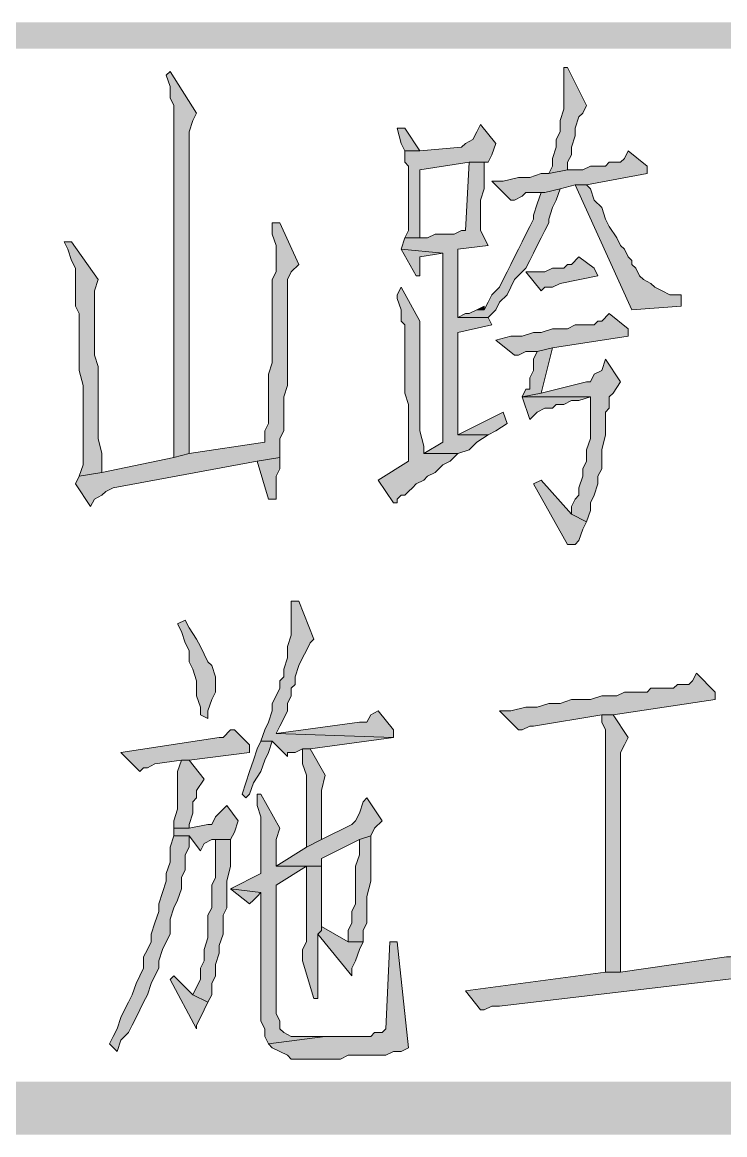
# Model space of a CAD drawing. Header units: millimetres. Extents: x 24 to 410, y 10 to 282.
# Drawn here: x 139.27 to 147.13, y 9.65 to 22.1 of the extents above; entities that cross this region are included whole.
import ezdxf

# ---------------------------------------------------------------- set-up
doc = ezdxf.new("R2010")
doc.units = ezdxf.units.MM

msp = doc.modelspace()

# ---------------------------------------------------------------- hatches: boundary and pattern name
h = msp.add_hatch(color=7)
h.dxf.hatch_style = 2
h.paths.add_polyline_path([(30.098965, 22.098), (30.098965, 21.801667), (410.082965, 22.098)])
h = msp.add_hatch(color=7)
h.dxf.hatch_style = 2
h.paths.add_polyline_path([(30.098965, 21.801667), (410.082965, 22.098), (410.082965, 21.801667)])
h = msp.add_hatch(color=7)
h.dxf.hatch_style = 2
h.paths.add_polyline_path([(140.927667, 21.547667), (140.885333, 21.505333), (140.927667, 21.378333), (140.927667, 21.251333), (140.97, 21.166667), (140.97, 17.229667), (141.139333, 17.272), (141.139333, 19.939), (141.139333, 20.023667), (141.139333, 20.870333), (141.181667, 20.997333), (141.224, 21.082)])
h = msp.add_hatch(color=7)
h.dxf.hatch_style = 2
h.paths.add_polyline_path([(145.330333, 21.59), (145.330333, 21.124333), (145.288, 20.997333), (145.288, 20.870333), (145.245667, 20.785667), (145.245667, 20.701), (145.203333, 20.574), (145.203333, 20.489333), (145.161, 20.404667), (145.372667, 20.447), (145.372667, 20.531667), (145.415, 20.616333), (145.415, 20.701), (145.457333, 20.828), (145.457333, 20.912667), (145.499667, 21.039667), (145.542, 21.082), (145.584333, 21.166667), (145.372667, 21.59)])
h = msp.add_hatch(color=7)
h.dxf.hatch_style = 2
h.paths.add_polyline_path([(143.552333, 20.912667), (143.467667, 20.912667), (143.51, 20.743333), (143.552333, 20.658667), (143.721667, 20.658667)])
h = msp.add_hatch(color=7)
h.dxf.hatch_style = 2
h.paths.add_polyline_path([(144.399, 20.955), (144.356667, 20.870333), (144.314333, 20.785667), (144.229667, 20.743333), (144.187333, 20.701), (143.721667, 20.658667), (143.552333, 20.658667), (143.552333, 20.531667), (143.594667, 20.489333), (143.594667, 19.769667), (143.552333, 19.685), (143.721667, 19.685), (143.721667, 19.769667), (143.721667, 20.447), (144.272, 20.531667), (144.483667, 20.531667), (144.526, 20.616333), (144.568333, 20.743333)])
h = msp.add_hatch(color=7)
h.dxf.hatch_style = 2
h.paths.add_polyline_path([(146.05, 20.658667), (146.007667, 20.574), (145.965333, 20.531667), (145.838333, 20.531667), (145.796, 20.489333), (145.626667, 20.489333), (145.542, 20.447), (145.372667, 20.447), (145.161, 20.404667), (145.076333, 20.404667), (144.949333, 20.362333), (144.822333, 20.362333), (144.653, 20.32), (144.526, 20.32), (144.737667, 20.108333), (144.78, 20.108333), (144.864667, 20.150667), (144.907, 20.193), (145.118667, 20.193), (145.288, 20.235333), (145.457333, 20.277667), (145.584333, 20.277667), (146.261667, 20.404667), (146.261667, 20.489333)])
h = msp.add_hatch(color=7)
h.dxf.hatch_style = 2
h.paths.add_polyline_path([(144.483667, 20.531667), (144.272, 20.531667), (144.229667, 19.769667), (144.187333, 19.769667), (144.102667, 19.727333), (143.891, 19.727333), (143.806333, 19.685), (143.552333, 19.685), (143.51, 19.558), (143.975667, 19.515667), (143.975667, 17.399), (143.764, 17.272), (144.145, 17.272), (144.272, 17.314333), (144.356667, 17.399), (144.483667, 17.483667), (144.145, 17.483667), (144.145, 18.626667), (144.526, 18.711333), (144.483667, 18.796), (144.145, 18.796), (144.145, 19.558), (144.483667, 19.600333), (144.399, 19.769667), (144.399, 19.812), (144.399, 20.108333), (144.441333, 20.235333), (144.441333, 20.531667)])
h = msp.add_hatch(color=7)
h.dxf.hatch_style = 2
h.paths.add_polyline_path([(145.288, 20.235333), (145.118667, 20.193), (145.076333, 20.193), (145.034, 20.066), (144.991667, 19.939), (144.991667, 19.896667), (144.949333, 19.812), (144.907, 19.727333), (144.864667, 19.642667), (144.822333, 19.558), (144.78, 19.473333), (144.737667, 19.388667), (144.695333, 19.304), (144.653, 19.219333), (144.610667, 19.134667), (144.526, 19.05), (144.483667, 18.965333), (144.441333, 18.880667), (144.356667, 18.880667), (144.272, 18.838333), (144.229667, 18.838333), (144.145, 18.796), (144.483667, 18.796), (144.568333, 18.880667), (144.610667, 18.965333), (144.695333, 19.05), (144.737667, 19.134667), (144.78, 19.219333), (144.864667, 19.304), (144.907, 19.346333), (144.949333, 19.431), (144.991667, 19.515667), (145.034, 19.600333), (145.076333, 19.685), (145.118667, 19.769667), (145.161, 19.854333), (145.161, 19.896667), (145.203333, 20.023667), (145.245667, 20.108333)])
h = msp.add_hatch(color=7)
h.dxf.hatch_style = 2
h.paths.add_polyline_path([(145.584333, 20.277667), (145.457333, 20.277667), (146.092333, 18.880667), (146.642667, 18.923), (146.642667, 19.05), (146.515667, 19.05), (146.431, 19.092333), (146.346333, 19.134667), (146.304, 19.177), (146.219333, 19.219333), (146.177, 19.261667), (146.134667, 19.346333), (146.092333, 19.388667), (146.092333, 19.431), (146.05, 19.473333), (146.007667, 19.558), (145.965333, 19.600333), (145.923, 19.685), (145.838333, 19.812), (145.796, 19.896667), (145.753667, 20.023667), (145.669, 20.108333), (145.626667, 20.235333)])
h = msp.add_hatch(color=7)
h.dxf.hatch_style = 2
h.paths.add_polyline_path([(142.155333, 19.854333), (142.070667, 19.854333), (142.070667, 19.727333), (142.113, 19.600333), (142.113, 19.304), (142.070667, 19.219333), (142.070667, 18.288), (142.028333, 18.161), (142.028333, 17.610667), (141.986, 17.526), (141.986, 17.483667), (141.986, 17.399), (141.139333, 17.272), (140.97, 17.229667), (140.165667, 17.060333), (139.911667, 17.018), (139.869333, 16.933333), (140.038667, 16.679333), (140.081, 16.764), (140.165667, 16.806333), (140.208, 16.848667), (140.292667, 16.891), (141.901333, 17.187333), (142.155333, 17.229667), (142.155333, 17.441333), (142.197667, 17.526), (142.197667, 17.907), (142.24, 18.034), (142.24, 19.219333), (142.282333, 19.304), (142.367, 19.388667)])
h = msp.add_hatch(color=7)
h.dxf.hatch_style = 2
h.paths.add_polyline_path([(139.827, 19.642667), (139.742333, 19.642667), (139.784667, 19.558), (139.827, 19.431), (139.869333, 19.346333), (139.869333, 18.923), (139.911667, 18.838333), (139.911667, 18.203333), (139.954, 18.034), (139.954, 17.229667), (139.954, 17.145), (139.911667, 17.018), (140.165667, 17.060333), (140.165667, 17.272), (140.123333, 17.441333), (140.123333, 18.245667), (140.081, 18.372667), (140.081, 19.092333), (140.123333, 19.219333)])
h = msp.add_hatch(color=7)
h.dxf.hatch_style = 2
h.paths.add_polyline_path([(143.51, 19.558), (143.679333, 19.261667), (143.721667, 19.261667), (143.721667, 19.346333), (143.721667, 19.473333), (143.975667, 19.515667)])
h = msp.add_hatch(color=7)
h.dxf.hatch_style = 2
h.paths.add_polyline_path([(145.499667, 19.473333), (145.415, 19.388667), (145.372667, 19.388667), (145.330333, 19.346333), (145.203333, 19.346333), (145.118667, 19.304), (144.907, 19.304), (145.076333, 19.092333), (145.118667, 19.134667), (145.203333, 19.134667), (145.288, 19.177), (145.711333, 19.261667), (145.669, 19.346333)])
h = msp.add_hatch(color=7)
h.dxf.hatch_style = 2
h.paths.add_polyline_path([(143.51, 19.134667), (143.467667, 19.05), (143.467667, 19.007667), (143.51, 18.880667), (143.51, 18.753667), (143.552333, 18.711333), (143.552333, 17.949333), (143.594667, 17.822333), (143.594667, 17.187333), (143.256, 16.975667), (143.425333, 16.721667), (143.467667, 16.721667), (143.467667, 16.764), (143.51, 16.806333), (143.552333, 16.806333), (143.594667, 16.848667), (143.637, 16.891), (143.679333, 16.933333), (143.764, 16.975667), (143.806333, 17.018), (143.891, 17.060333), (143.975667, 17.145), (144.060333, 17.187333), (144.145, 17.272), (143.764, 17.272), (143.764, 17.356667), (143.721667, 17.526), (143.721667, 18.753667)])
h = msp.add_hatch(color=7)
h.dxf.hatch_style = 2
h.paths.add_polyline_path([(144.441333, 18.923), (144.356667, 18.880667), (144.441333, 18.880667)])
h = msp.add_hatch(color=7)
h.dxf.hatch_style = 2
h.paths.add_polyline_path([(145.838333, 18.838333), (145.753667, 18.753667), (145.711333, 18.753667), (145.669, 18.711333), (145.457333, 18.711333), (145.372667, 18.669), (145.203333, 18.669), (145.076333, 18.626667), (144.991667, 18.626667), (144.864667, 18.584333), (144.737667, 18.584333), (144.568333, 18.542), (144.78, 18.372667), (144.822333, 18.372667), (144.907, 18.415), (145.034, 18.415), (145.203333, 18.457333), (146.05, 18.584333), (146.05, 18.669)])
h = msp.add_hatch(color=7)
h.dxf.hatch_style = 2
h.paths.add_polyline_path([(145.203333, 18.457333), (145.034, 18.415), (144.991667, 18.330333), (144.991667, 18.203333), (144.949333, 18.118667), (144.949333, 17.991667), (144.907, 17.991667), (144.864667, 17.907), (145.076333, 17.949333)])
h = msp.add_hatch(color=7)
h.dxf.hatch_style = 2
h.paths.add_polyline_path([(145.796, 18.330333), (145.753667, 18.203333), (145.669, 18.161), (145.626667, 18.076333), (145.584333, 18.076333), (145.076333, 17.949333), (144.864667, 17.907), (145.626667, 17.907), (145.626667, 17.822333), (145.626667, 17.441333), (145.584333, 17.314333), (145.584333, 17.187333), (145.542, 17.102667), (145.542, 17.018), (145.499667, 16.891), (145.499667, 16.806333), (145.457333, 16.764), (145.415, 16.679333), (145.415, 16.594667), (145.584333, 16.51), (145.626667, 16.637), (145.626667, 16.721667), (145.669, 16.806333), (145.711333, 16.933333), (145.711333, 17.018), (145.753667, 17.102667), (145.753667, 17.314333), (145.796, 17.483667), (145.796, 17.737667), (145.838333, 17.78), (145.838333, 17.907), (145.880667, 17.949333), (145.965333, 18.076333)])
h = msp.add_hatch(color=7)
h.dxf.hatch_style = 2
h.paths.add_polyline_path([(144.864667, 17.907), (144.949333, 17.653), (145.034, 17.737667), (145.118667, 17.78), (145.203333, 17.78), (145.245667, 17.822333), (145.330333, 17.822333), (145.415, 17.864667), (145.499667, 17.864667), (145.626667, 17.907)])
h = msp.add_hatch(color=7)
h.dxf.hatch_style = 2
h.paths.add_polyline_path([(144.653, 17.737667), (144.145, 17.483667), (144.483667, 17.483667), (144.568333, 17.526), (144.695333, 17.610667)])
h = msp.add_hatch(color=7)
h.dxf.hatch_style = 2
h.paths.add_polyline_path([(142.155333, 17.229667), (141.901333, 17.187333), (142.028333, 16.764), (142.113, 16.764), (142.113, 16.848667), (142.113, 17.018), (142.155333, 17.102667)])
h = msp.add_hatch(color=7)
h.dxf.hatch_style = 2
h.paths.add_polyline_path([(145.076333, 16.975667), (144.991667, 16.933333), (145.372667, 16.256), (145.457333, 16.256), (145.499667, 16.298333), (145.542, 16.425333), (145.584333, 16.51), (145.415, 16.594667)])
h = msp.add_hatch(color=7)
h.dxf.hatch_style = 2
h.paths.add_polyline_path([(142.367, 15.621), (142.282333, 15.621), (142.282333, 15.536333), (142.282333, 15.24), (142.24, 15.113), (142.24, 14.986), (142.197667, 14.859), (142.197667, 14.774333), (142.155333, 14.732), (142.155333, 14.647333), (142.113, 14.562667), (142.070667, 14.478), (142.070667, 14.393333), (142.028333, 14.266333), (141.986, 14.181667), (141.943667, 14.054667), (142.070667, 14.054667), (142.24, 13.885333), (142.24, 13.927667), (142.324667, 13.927667), (142.409333, 13.97), (142.494, 13.97), (143.425333, 14.097), (142.113, 14.139333), (142.155333, 14.224), (142.197667, 14.308667), (142.24, 14.393333), (142.24, 14.478), (142.282333, 14.562667), (142.282333, 14.647333), (142.324667, 14.689667), (142.324667, 14.774333), (142.367, 14.901333), (142.409333, 14.986), (142.451667, 15.070667), (142.494, 15.155333), (142.536333, 15.197667)])
h = msp.add_hatch(color=7)
h.dxf.hatch_style = 2
h.paths.add_polyline_path([(141.097, 15.409333), (141.012333, 15.367), (141.054667, 15.282333), (141.097, 15.155333), (141.139333, 15.070667), (141.139333, 14.943667), (141.181667, 14.859), (141.224, 14.732), (141.224, 14.562667), (141.266333, 14.435667), (141.266333, 14.351), (141.351, 14.308667), (141.351, 14.393333), (141.393333, 14.520333), (141.435667, 14.605), (141.435667, 14.774333), (141.393333, 14.901333), (141.351, 14.943667), (141.308667, 15.028333), (141.266333, 15.113), (141.224, 15.197667), (141.139333, 15.324667)])
h = msp.add_hatch(color=7)
h.dxf.hatch_style = 2
h.paths.add_polyline_path([(146.812, 14.816667), (146.769667, 14.732), (146.727333, 14.689667), (146.600333, 14.689667), (146.558, 14.647333), (146.304, 14.647333), (146.261667, 14.605), (146.007667, 14.605), (145.923, 14.562667), (145.753667, 14.562667), (145.626667, 14.520333), (145.415, 14.520333), (145.288, 14.478), (145.161, 14.478), (145.034, 14.435667), (144.907, 14.435667), (144.737667, 14.393333), (144.610667, 14.393333), (144.822333, 14.181667), (144.864667, 14.181667), (144.949333, 14.224), (144.991667, 14.224), (145.753667, 14.351), (145.880667, 14.351), (147.023667, 14.520333), (147.023667, 14.605)])
h = msp.add_hatch(color=7)
h.dxf.hatch_style = 2
h.paths.add_polyline_path([(143.256, 14.393333), (143.171333, 14.351), (143.129, 14.266333), (143.044333, 14.266333), (142.113, 14.139333), (143.425333, 14.097), (143.425333, 14.181667)])
h = msp.add_hatch(color=7)
h.dxf.hatch_style = 2
h.paths.add_polyline_path([(145.880667, 14.351), (145.753667, 14.351), (145.753667, 14.266333), (145.796, 14.181667), (145.796, 11.472333), (145.965333, 11.472333), (145.965333, 13.758333), (145.965333, 13.800667), (145.965333, 13.927667), (146.007667, 14.012333), (146.05, 14.097)])
h = msp.add_hatch(color=7)
h.dxf.hatch_style = 2
h.paths.add_polyline_path([(141.647333, 14.181667), (141.605, 14.181667), (141.520333, 14.097), (141.478, 14.097), (140.377333, 13.927667), (140.589, 13.716), (140.631333, 13.758333), (140.673667, 13.758333), (140.758333, 13.800667), (141.054667, 13.843), (141.139333, 13.843), (141.816667, 13.927667), (141.816667, 14.012333)])
h = msp.add_hatch(color=7)
h.dxf.hatch_style = 2
h.paths.add_polyline_path([(141.943667, 14.054667), (141.901333, 13.97), (141.859, 13.843), (141.816667, 13.716), (141.774333, 13.589), (141.732, 13.462), (141.774333, 13.419667), (141.816667, 13.462), (141.859, 13.589), (141.943667, 13.716), (141.986, 13.843), (142.028333, 13.927667), (142.070667, 14.054667)])
h = msp.add_hatch(color=7)
h.dxf.hatch_style = 2
h.paths.add_polyline_path([(142.494, 13.97), (142.409333, 13.97), (142.409333, 13.927667), (142.409333, 13.800667), (142.451667, 13.673667), (142.451667, 12.869333), (142.621, 12.954), (142.621, 13.504333), (142.663333, 13.673667)])
h = msp.add_hatch(color=7)
h.dxf.hatch_style = 2
h.paths.add_polyline_path([(141.139333, 13.843), (141.054667, 13.843), (141.012333, 13.716), (141.012333, 13.292667), (140.97, 13.165667), (140.97, 13.081), (141.139333, 13.081), (141.139333, 13.123333), (141.181667, 13.250333), (141.181667, 13.377333), (141.224, 13.419667), (141.224, 13.504333), (141.308667, 13.631333)])
h = msp.add_hatch(color=7)
h.dxf.hatch_style = 2
h.paths.add_polyline_path([(141.943667, 13.462), (141.901333, 13.462), (141.901333, 13.335), (141.943667, 13.208), (141.943667, 12.573), (141.605, 12.403667), (141.943667, 12.361333), (141.943667, 10.922), (141.986, 10.837333), (141.986, 10.752667), (142.028333, 10.668), (142.663333, 10.752667), (142.282333, 10.752667), (142.197667, 10.795), (142.155333, 10.837333), (142.155333, 10.922), (142.113, 11.006667), (142.113, 11.387667), (142.113, 11.557), (142.113, 12.446), (142.451667, 12.657667), (142.621, 12.657667), (142.113, 12.657667), (142.113, 12.954), (142.155333, 13.081)])
h = msp.add_hatch(color=7)
h.dxf.hatch_style = 2
h.paths.add_polyline_path([(141.562667, 13.335), (141.520333, 13.292667), (141.435667, 13.208), (141.393333, 13.123333), (141.351, 13.123333), (141.139333, 13.081), (140.97, 13.081), (140.97, 12.996333), (141.139333, 12.996333), (141.266333, 12.827), (141.308667, 12.911667), (141.393333, 12.954), (141.605, 12.954), (141.647333, 13.038667), (141.689667, 13.165667)])
h = msp.add_hatch(color=7)
h.dxf.hatch_style = 2
h.paths.add_polyline_path([(143.129, 13.419667), (143.086667, 13.377333), (143.044333, 13.250333), (143.002, 13.165667), (142.959667, 13.123333), (142.621, 12.954), (142.451667, 12.869333), (142.113, 12.657667), (142.621, 12.657667), (142.621, 12.742333), (143.044333, 12.954), (143.171333, 12.996333), (143.213667, 13.081), (143.298333, 13.165667)])
h = msp.add_hatch(color=7)
h.dxf.hatch_style = 2
h.paths.add_polyline_path([(140.97, 12.996333), (140.927667, 12.869333), (140.927667, 12.7), (140.885333, 12.573), (140.885333, 12.488333), (140.843, 12.361333), (140.800667, 12.234333), (140.800667, 12.149667), (140.758333, 12.022667), (140.716, 11.895667), (140.716, 11.811), (140.673667, 11.726333), (140.631333, 11.641667), (140.631333, 11.514667), (140.589, 11.43), (140.546667, 11.345333), (140.504333, 11.218333), (140.462, 11.133667), (140.419667, 11.049), (140.377333, 10.964333), (140.335, 10.837333), (140.292667, 10.752667), (140.250333, 10.668), (140.335, 10.583333), (140.377333, 10.710333), (140.462, 10.795), (140.504333, 10.879667), (140.546667, 10.964333), (140.589, 11.049), (140.631333, 11.133667), (140.673667, 11.218333), (140.716, 11.345333), (140.758333, 11.43), (140.800667, 11.514667), (140.800667, 11.599333), (140.843, 11.726333), (140.885333, 11.811), (140.927667, 11.895667), (140.927667, 12.065), (140.97, 12.192), (141.012333, 12.276667), (141.054667, 12.403667), (141.054667, 12.530667), (141.097, 12.615333), (141.097, 12.784667), (141.139333, 12.869333), (141.139333, 12.996333)])
h = msp.add_hatch(color=7)
h.dxf.hatch_style = 2
h.paths.add_polyline_path([(141.605, 12.954), (141.435667, 12.954), (141.435667, 12.827), (141.435667, 12.530667), (141.393333, 12.446), (141.393333, 12.192), (141.351, 12.107333), (141.351, 11.853333), (141.308667, 11.726333), (141.308667, 11.599333), (141.266333, 11.514667), (141.266333, 11.387667), (141.224, 11.303), (141.181667, 11.218333), (141.351, 11.133667), (141.393333, 11.218333), (141.393333, 11.345333), (141.435667, 11.43), (141.435667, 11.557), (141.478, 11.684), (141.478, 11.768667), (141.520333, 11.895667), (141.520333, 12.107333), (141.562667, 12.192), (141.562667, 12.488333), (141.605, 12.657667)])
h = msp.add_hatch(color=7)
h.dxf.hatch_style = 2
h.paths.add_polyline_path([(143.171333, 12.996333), (143.044333, 12.954), (143.044333, 12.784667), (143.002, 12.657667), (143.002, 12.234333), (142.959667, 12.149667), (142.959667, 12.022667), (142.917333, 11.938), (142.917333, 11.811), (143.086667, 11.811), (143.086667, 11.938), (143.129, 12.022667), (143.129, 12.319), (143.171333, 12.488333)])
h = msp.add_hatch(color=7)
h.dxf.hatch_style = 2
h.paths.add_polyline_path([(142.621, 12.657667), (142.451667, 12.657667), (142.451667, 12.573), (142.451667, 11.811), (142.409333, 11.726333), (142.409333, 11.599333), (142.536333, 11.176), (142.578667, 11.176), (142.578667, 11.218333), (142.578667, 11.895667), (142.621, 11.938), (142.621, 12.065), (142.621, 12.192)])
h = msp.add_hatch(color=7)
h.dxf.hatch_style = 2
h.paths.add_polyline_path([(141.605, 12.403667), (141.816667, 12.234333), (141.859, 12.276667), (141.901333, 12.319), (141.943667, 12.361333)])
h = msp.add_hatch(color=7)
h.dxf.hatch_style = 2
h.paths.add_polyline_path([(142.621, 11.980333), (142.621, 11.938), (142.578667, 11.895667), (142.959667, 11.43), (142.959667, 11.514667), (143.002, 11.599333), (143.044333, 11.726333), (143.086667, 11.811), (142.917333, 11.811)])
h = msp.add_hatch(color=7)
h.dxf.hatch_style = 2
h.paths.add_polyline_path([(143.467667, 11.811), (143.383, 11.811), (143.340667, 10.837333), (143.298333, 10.795), (143.213667, 10.795), (143.171333, 10.752667), (142.663333, 10.752667), (142.028333, 10.668), (142.070667, 10.625667), (142.155333, 10.583333), (142.24, 10.541), (142.282333, 10.498667), (142.832667, 10.498667), (142.917333, 10.541), (143.002, 10.541), (143.340667, 10.541), (143.425333, 10.583333), (143.51, 10.583333), (143.594667, 10.625667)])
h = msp.add_hatch(color=7)
h.dxf.hatch_style = 2
h.paths.add_polyline_path([(147.32, 11.726333), (147.277667, 11.684), (147.193, 11.641667), (147.150667, 11.641667), (145.965333, 11.472333), (145.796, 11.472333), (144.229667, 11.260667), (144.399, 11.049), (144.441333, 11.049), (144.526, 11.091333), (144.610667, 11.091333), (147.489333, 11.43), (147.489333, 11.557)])
h = msp.add_hatch(color=7)
h.dxf.hatch_style = 2
h.paths.add_polyline_path([(140.97, 11.43), (140.927667, 11.387667), (141.224, 10.837333), (141.224, 10.879667), (141.266333, 10.964333), (141.308667, 11.049), (141.351, 11.133667), (141.181667, 11.218333)])
h = msp.add_hatch(color=7)
h.dxf.hatch_style = 2
h.paths.add_polyline_path([(30.395333, 10.244667), (29.802667, 9.652), (409.786667, 10.244667)])
h = msp.add_hatch(color=7)
h.dxf.hatch_style = 2
h.paths.add_polyline_path([(29.802667, 9.652), (409.786667, 10.244667), (410.379333, 9.652)])

# ---------------------------------------------------------------- linework, layer by layer
at = {"color": 7, "lineweight": 0}
for points in [[(140.927667, 21.547667), (140.885333, 21.505333), (140.927667, 21.378333), (140.927667, 21.251333), (140.97, 21.166667), (140.97, 17.229667), (141.139333, 17.272), (141.139333, 19.939), (141.139333, 20.023667), (141.139333, 20.870333), (141.181667, 20.997333), (141.224, 21.082)], [(145.330333, 21.59), (145.330333, 21.124333), (145.288, 20.997333), (145.288, 20.870333), (145.245667, 20.785667), (145.245667, 20.701), (145.203333, 20.574), (145.203333, 20.489333), (145.161, 20.404667), (145.372667, 20.447), (145.372667, 20.531667), (145.415, 20.616333), (145.415, 20.701), (145.457333, 20.828), (145.457333, 20.912667), (145.499667, 21.039667), (145.542, 21.082), (145.584333, 21.166667), (145.372667, 21.59)], [(143.552333, 20.912667), (143.467667, 20.912667), (143.51, 20.743333), (143.552333, 20.658667), (143.721667, 20.658667)], [(144.399, 20.955), (144.356667, 20.870333), (144.314333, 20.785667), (144.229667, 20.743333), (144.187333, 20.701), (143.721667, 20.658667), (143.552333, 20.658667), (143.552333, 20.531667), (143.594667, 20.489333), (143.594667, 19.769667), (143.552333, 19.685), (143.721667, 19.685), (143.721667, 19.769667), (143.721667, 20.447), (144.272, 20.531667), (144.483667, 20.531667), (144.526, 20.616333), (144.568333, 20.743333)], [(146.05, 20.658667), (146.007667, 20.574), (145.965333, 20.531667), (145.838333, 20.531667), (145.796, 20.489333), (145.626667, 20.489333), (145.542, 20.447), (145.372667, 20.447), (145.161, 20.404667), (145.076333, 20.404667), (144.949333, 20.362333), (144.822333, 20.362333), (144.653, 20.32), (144.526, 20.32), (144.737667, 20.108333), (144.78, 20.108333), (144.864667, 20.150667), (144.907, 20.193), (145.118667, 20.193), (145.288, 20.235333), (145.457333, 20.277667), (145.584333, 20.277667), (146.261667, 20.404667), (146.261667, 20.489333)], [(144.483667, 20.531667), (144.272, 20.531667), (144.229667, 19.769667), (144.187333, 19.769667), (144.102667, 19.727333), (143.891, 19.727333), (143.806333, 19.685), (143.552333, 19.685), (143.51, 19.558), (143.975667, 19.515667), (143.975667, 17.399), (143.764, 17.272), (144.145, 17.272), (144.272, 17.314333), (144.356667, 17.399), (144.483667, 17.483667), (144.145, 17.483667), (144.145, 18.626667), (144.526, 18.711333), (144.483667, 18.796), (144.145, 18.796), (144.145, 19.558), (144.483667, 19.600333), (144.399, 19.769667), (144.399, 19.812), (144.399, 20.108333), (144.441333, 20.235333), (144.441333, 20.531667)], [(145.288, 20.235333), (145.118667, 20.193), (145.076333, 20.193), (145.034, 20.066), (144.991667, 19.939), (144.991667, 19.896667), (144.949333, 19.812), (144.907, 19.727333), (144.864667, 19.642667), (144.822333, 19.558), (144.78, 19.473333), (144.737667, 19.388667), (144.695333, 19.304), (144.653, 19.219333), (144.610667, 19.134667), (144.526, 19.05), (144.483667, 18.965333), (144.441333, 18.880667), (144.356667, 18.880667), (144.272, 18.838333), (144.229667, 18.838333), (144.145, 18.796), (144.483667, 18.796), (144.568333, 18.880667), (144.610667, 18.965333), (144.695333, 19.05), (144.737667, 19.134667), (144.78, 19.219333), (144.864667, 19.304), (144.907, 19.346333), (144.949333, 19.431), (144.991667, 19.515667), (145.034, 19.600333), (145.076333, 19.685), (145.118667, 19.769667), (145.161, 19.854333), (145.161, 19.896667), (145.203333, 20.023667), (145.245667, 20.108333)], [(145.584333, 20.277667), (145.457333, 20.277667), (146.092333, 18.880667), (146.642667, 18.923), (146.642667, 19.05), (146.515667, 19.05), (146.431, 19.092333), (146.346333, 19.134667), (146.304, 19.177), (146.219333, 19.219333), (146.177, 19.261667), (146.134667, 19.346333), (146.092333, 19.388667), (146.092333, 19.431), (146.05, 19.473333), (146.007667, 19.558), (145.965333, 19.600333), (145.923, 19.685), (145.838333, 19.812), (145.796, 19.896667), (145.753667, 20.023667), (145.669, 20.108333), (145.626667, 20.235333)], [(142.155333, 19.854333), (142.070667, 19.854333), (142.070667, 19.727333), (142.113, 19.600333), (142.113, 19.304), (142.070667, 19.219333), (142.070667, 18.288), (142.028333, 18.161), (142.028333, 17.610667), (141.986, 17.526), (141.986, 17.483667), (141.986, 17.399), (141.139333, 17.272), (140.97, 17.229667), (140.165667, 17.060333), (139.911667, 17.018), (139.869333, 16.933333), (140.038667, 16.679333), (140.081, 16.764), (140.165667, 16.806333), (140.208, 16.848667), (140.292667, 16.891), (141.901333, 17.187333), (142.155333, 17.229667), (142.155333, 17.441333), (142.197667, 17.526), (142.197667, 17.907), (142.24, 18.034), (142.24, 19.219333), (142.282333, 19.304), (142.367, 19.388667)], [(139.827, 19.642667), (139.742333, 19.642667), (139.784667, 19.558), (139.827, 19.431), (139.869333, 19.346333), (139.869333, 18.923), (139.911667, 18.838333), (139.911667, 18.203333), (139.954, 18.034), (139.954, 17.229667), (139.954, 17.145), (139.911667, 17.018), (140.165667, 17.060333), (140.165667, 17.272), (140.123333, 17.441333), (140.123333, 18.245667), (140.081, 18.372667), (140.081, 19.092333), (140.123333, 19.219333)], [(143.51, 19.558), (143.679333, 19.261667), (143.721667, 19.261667), (143.721667, 19.346333), (143.721667, 19.473333), (143.975667, 19.515667)], [(145.499667, 19.473333), (145.415, 19.388667), (145.372667, 19.388667), (145.330333, 19.346333), (145.203333, 19.346333), (145.118667, 19.304), (144.907, 19.304), (145.076333, 19.092333), (145.118667, 19.134667), (145.203333, 19.134667), (145.288, 19.177), (145.711333, 19.261667), (145.669, 19.346333)], [(143.51, 19.134667), (143.467667, 19.05), (143.467667, 19.007667), (143.51, 18.880667), (143.51, 18.753667), (143.552333, 18.711333), (143.552333, 17.949333), (143.594667, 17.822333), (143.594667, 17.187333), (143.256, 16.975667), (143.425333, 16.721667), (143.467667, 16.721667), (143.467667, 16.764), (143.51, 16.806333), (143.552333, 16.806333), (143.594667, 16.848667), (143.637, 16.891), (143.679333, 16.933333), (143.764, 16.975667), (143.806333, 17.018), (143.891, 17.060333), (143.975667, 17.145), (144.060333, 17.187333), (144.145, 17.272), (143.764, 17.272), (143.764, 17.356667), (143.721667, 17.526), (143.721667, 18.753667)], [(144.441333, 18.923), (144.356667, 18.880667), (144.441333, 18.880667)], [(145.838333, 18.838333), (145.753667, 18.753667), (145.711333, 18.753667), (145.669, 18.711333), (145.457333, 18.711333), (145.372667, 18.669), (145.203333, 18.669), (145.076333, 18.626667), (144.991667, 18.626667), (144.864667, 18.584333), (144.737667, 18.584333), (144.568333, 18.542), (144.78, 18.372667), (144.822333, 18.372667), (144.907, 18.415), (145.034, 18.415), (145.203333, 18.457333), (146.05, 18.584333), (146.05, 18.669)], [(145.203333, 18.457333), (145.034, 18.415), (144.991667, 18.330333), (144.991667, 18.203333), (144.949333, 18.118667), (144.949333, 17.991667), (144.907, 17.991667), (144.864667, 17.907), (145.076333, 17.949333)], [(145.796, 18.330333), (145.753667, 18.203333), (145.669, 18.161), (145.626667, 18.076333), (145.584333, 18.076333), (145.076333, 17.949333), (144.864667, 17.907), (145.626667, 17.907), (145.626667, 17.822333), (145.626667, 17.441333), (145.584333, 17.314333), (145.584333, 17.187333), (145.542, 17.102667), (145.542, 17.018), (145.499667, 16.891), (145.499667, 16.806333), (145.457333, 16.764), (145.415, 16.679333), (145.415, 16.594667), (145.584333, 16.51), (145.626667, 16.637), (145.626667, 16.721667), (145.669, 16.806333), (145.711333, 16.933333), (145.711333, 17.018), (145.753667, 17.102667), (145.753667, 17.314333), (145.796, 17.483667), (145.796, 17.737667), (145.838333, 17.78), (145.838333, 17.907), (145.880667, 17.949333), (145.965333, 18.076333)], [(144.864667, 17.907), (144.949333, 17.653), (145.034, 17.737667), (145.118667, 17.78), (145.203333, 17.78), (145.245667, 17.822333), (145.330333, 17.822333), (145.415, 17.864667), (145.499667, 17.864667), (145.626667, 17.907)], [(144.653, 17.737667), (144.145, 17.483667), (144.483667, 17.483667), (144.568333, 17.526), (144.695333, 17.610667)], [(142.155333, 17.229667), (141.901333, 17.187333), (142.028333, 16.764), (142.113, 16.764), (142.113, 16.848667), (142.113, 17.018), (142.155333, 17.102667)], [(145.076333, 16.975667), (144.991667, 16.933333), (145.372667, 16.256), (145.457333, 16.256), (145.499667, 16.298333), (145.542, 16.425333), (145.584333, 16.51), (145.415, 16.594667)], [(142.367, 15.621), (142.282333, 15.621), (142.282333, 15.536333), (142.282333, 15.24), (142.24, 15.113), (142.24, 14.986), (142.197667, 14.859), (142.197667, 14.774333), (142.155333, 14.732), (142.155333, 14.647333), (142.113, 14.562667), (142.070667, 14.478), (142.070667, 14.393333), (142.028333, 14.266333), (141.986, 14.181667), (141.943667, 14.054667), (142.070667, 14.054667), (142.24, 13.885333), (142.24, 13.927667), (142.324667, 13.927667), (142.409333, 13.97), (142.494, 13.97), (143.425333, 14.097), (142.113, 14.139333), (142.155333, 14.224), (142.197667, 14.308667), (142.24, 14.393333), (142.24, 14.478), (142.282333, 14.562667), (142.282333, 14.647333), (142.324667, 14.689667), (142.324667, 14.774333), (142.367, 14.901333), (142.409333, 14.986), (142.451667, 15.070667), (142.494, 15.155333), (142.536333, 15.197667)], [(141.097, 15.409333), (141.012333, 15.367), (141.054667, 15.282333), (141.097, 15.155333), (141.139333, 15.070667), (141.139333, 14.943667), (141.181667, 14.859), (141.224, 14.732), (141.224, 14.562667), (141.266333, 14.435667), (141.266333, 14.351), (141.351, 14.308667), (141.351, 14.393333), (141.393333, 14.520333), (141.435667, 14.605), (141.435667, 14.774333), (141.393333, 14.901333), (141.351, 14.943667), (141.308667, 15.028333), (141.266333, 15.113), (141.224, 15.197667), (141.139333, 15.324667)], [(146.812, 14.816667), (146.769667, 14.732), (146.727333, 14.689667), (146.600333, 14.689667), (146.558, 14.647333), (146.304, 14.647333), (146.261667, 14.605), (146.007667, 14.605), (145.923, 14.562667), (145.753667, 14.562667), (145.626667, 14.520333), (145.415, 14.520333), (145.288, 14.478), (145.161, 14.478), (145.034, 14.435667), (144.907, 14.435667), (144.737667, 14.393333), (144.610667, 14.393333), (144.822333, 14.181667), (144.864667, 14.181667), (144.949333, 14.224), (144.991667, 14.224), (145.753667, 14.351), (145.880667, 14.351), (147.023667, 14.520333), (147.023667, 14.605)], [(143.256, 14.393333), (143.171333, 14.351), (143.129, 14.266333), (143.044333, 14.266333), (142.113, 14.139333), (143.425333, 14.097), (143.425333, 14.181667)], [(145.880667, 14.351), (145.753667, 14.351), (145.753667, 14.266333), (145.796, 14.181667), (145.796, 11.472333), (145.965333, 11.472333), (145.965333, 13.758333), (145.965333, 13.800667), (145.965333, 13.927667), (146.007667, 14.012333), (146.05, 14.097)], [(141.647333, 14.181667), (141.605, 14.181667), (141.520333, 14.097), (141.478, 14.097), (140.377333, 13.927667), (140.589, 13.716), (140.631333, 13.758333), (140.673667, 13.758333), (140.758333, 13.800667), (141.054667, 13.843), (141.139333, 13.843), (141.816667, 13.927667), (141.816667, 14.012333)], [(141.943667, 14.054667), (141.901333, 13.97), (141.859, 13.843), (141.816667, 13.716), (141.774333, 13.589), (141.732, 13.462), (141.774333, 13.419667), (141.816667, 13.462), (141.859, 13.589), (141.943667, 13.716), (141.986, 13.843), (142.028333, 13.927667), (142.070667, 14.054667)], [(142.494, 13.97), (142.409333, 13.97), (142.409333, 13.927667), (142.409333, 13.800667), (142.451667, 13.673667), (142.451667, 12.869333), (142.621, 12.954), (142.621, 13.504333), (142.663333, 13.673667)], [(141.139333, 13.843), (141.054667, 13.843), (141.012333, 13.716), (141.012333, 13.292667), (140.97, 13.165667), (140.97, 13.081), (141.139333, 13.081), (141.139333, 13.123333), (141.181667, 13.250333), (141.181667, 13.377333), (141.224, 13.419667), (141.224, 13.504333), (141.308667, 13.631333)], [(141.943667, 13.462), (141.901333, 13.462), (141.901333, 13.335), (141.943667, 13.208), (141.943667, 12.573), (141.605, 12.403667), (141.943667, 12.361333), (141.943667, 10.922), (141.986, 10.837333), (141.986, 10.752667), (142.028333, 10.668), (142.663333, 10.752667), (142.282333, 10.752667), (142.197667, 10.795), (142.155333, 10.837333), (142.155333, 10.922), (142.113, 11.006667), (142.113, 11.387667), (142.113, 11.557), (142.113, 12.446), (142.451667, 12.657667), (142.621, 12.657667), (142.113, 12.657667), (142.113, 12.954), (142.155333, 13.081)], [(141.562667, 13.335), (141.520333, 13.292667), (141.435667, 13.208), (141.393333, 13.123333), (141.351, 13.123333), (141.139333, 13.081), (140.97, 13.081), (140.97, 12.996333), (141.139333, 12.996333), (141.266333, 12.827), (141.308667, 12.911667), (141.393333, 12.954), (141.605, 12.954), (141.647333, 13.038667), (141.689667, 13.165667)], [(143.129, 13.419667), (143.086667, 13.377333), (143.044333, 13.250333), (143.002, 13.165667), (142.959667, 13.123333), (142.621, 12.954), (142.451667, 12.869333), (142.113, 12.657667), (142.621, 12.657667), (142.621, 12.742333), (143.044333, 12.954), (143.171333, 12.996333), (143.213667, 13.081), (143.298333, 13.165667)], [(140.97, 12.996333), (140.927667, 12.869333), (140.927667, 12.7), (140.885333, 12.573), (140.885333, 12.488333), (140.843, 12.361333), (140.800667, 12.234333), (140.800667, 12.149667), (140.758333, 12.022667), (140.716, 11.895667), (140.716, 11.811), (140.673667, 11.726333), (140.631333, 11.641667), (140.631333, 11.514667), (140.589, 11.43), (140.546667, 11.345333), (140.504333, 11.218333), (140.462, 11.133667), (140.419667, 11.049), (140.377333, 10.964333), (140.335, 10.837333), (140.292667, 10.752667), (140.250333, 10.668), (140.335, 10.583333), (140.377333, 10.710333), (140.462, 10.795), (140.504333, 10.879667), (140.546667, 10.964333), (140.589, 11.049), (140.631333, 11.133667), (140.673667, 11.218333), (140.716, 11.345333), (140.758333, 11.43), (140.800667, 11.514667), (140.800667, 11.599333), (140.843, 11.726333), (140.885333, 11.811), (140.927667, 11.895667), (140.927667, 12.065), (140.97, 12.192), (141.012333, 12.276667), (141.054667, 12.403667), (141.054667, 12.530667), (141.097, 12.615333), (141.097, 12.784667), (141.139333, 12.869333), (141.139333, 12.996333)], [(141.605, 12.954), (141.435667, 12.954), (141.435667, 12.827), (141.435667, 12.530667), (141.393333, 12.446), (141.393333, 12.192), (141.351, 12.107333), (141.351, 11.853333), (141.308667, 11.726333), (141.308667, 11.599333), (141.266333, 11.514667), (141.266333, 11.387667), (141.224, 11.303), (141.181667, 11.218333), (141.351, 11.133667), (141.393333, 11.218333), (141.393333, 11.345333), (141.435667, 11.43), (141.435667, 11.557), (141.478, 11.684), (141.478, 11.768667), (141.520333, 11.895667), (141.520333, 12.107333), (141.562667, 12.192), (141.562667, 12.488333), (141.605, 12.657667)], [(143.171333, 12.996333), (143.044333, 12.954), (143.044333, 12.784667), (143.002, 12.657667), (143.002, 12.234333), (142.959667, 12.149667), (142.959667, 12.022667), (142.917333, 11.938), (142.917333, 11.811), (143.086667, 11.811), (143.086667, 11.938), (143.129, 12.022667), (143.129, 12.319), (143.171333, 12.488333)], [(142.621, 12.657667), (142.451667, 12.657667), (142.451667, 12.573), (142.451667, 11.811), (142.409333, 11.726333), (142.409333, 11.599333), (142.536333, 11.176), (142.578667, 11.176), (142.578667, 11.218333), (142.578667, 11.895667), (142.621, 11.938), (142.621, 12.065), (142.621, 12.192)], [(141.605, 12.403667), (141.816667, 12.234333), (141.859, 12.276667), (141.901333, 12.319), (141.943667, 12.361333)], [(142.621, 11.980333), (142.621, 11.938), (142.578667, 11.895667), (142.959667, 11.43), (142.959667, 11.514667), (143.002, 11.599333), (143.044333, 11.726333), (143.086667, 11.811), (142.917333, 11.811)], [(143.467667, 11.811), (143.383, 11.811), (143.340667, 10.837333), (143.298333, 10.795), (143.213667, 10.795), (143.171333, 10.752667), (142.663333, 10.752667), (142.028333, 10.668), (142.070667, 10.625667), (142.155333, 10.583333), (142.24, 10.541), (142.282333, 10.498667), (142.832667, 10.498667), (142.917333, 10.541), (143.002, 10.541), (143.340667, 10.541), (143.425333, 10.583333), (143.51, 10.583333), (143.594667, 10.625667)], [(147.32, 11.726333), (147.277667, 11.684), (147.193, 11.641667), (147.150667, 11.641667), (145.965333, 11.472333), (145.796, 11.472333), (144.229667, 11.260667), (144.399, 11.049), (144.441333, 11.049), (144.526, 11.091333), (144.610667, 11.091333), (147.489333, 11.43), (147.489333, 11.557)], [(140.97, 11.43), (140.927667, 11.387667), (141.224, 10.837333), (141.224, 10.879667), (141.266333, 10.964333), (141.308667, 11.049), (141.351, 11.133667), (141.181667, 11.218333)]]:
    msp.add_lwpolyline(points, close=True, dxfattribs=at)

doc.saveas('drawing.dxf')
